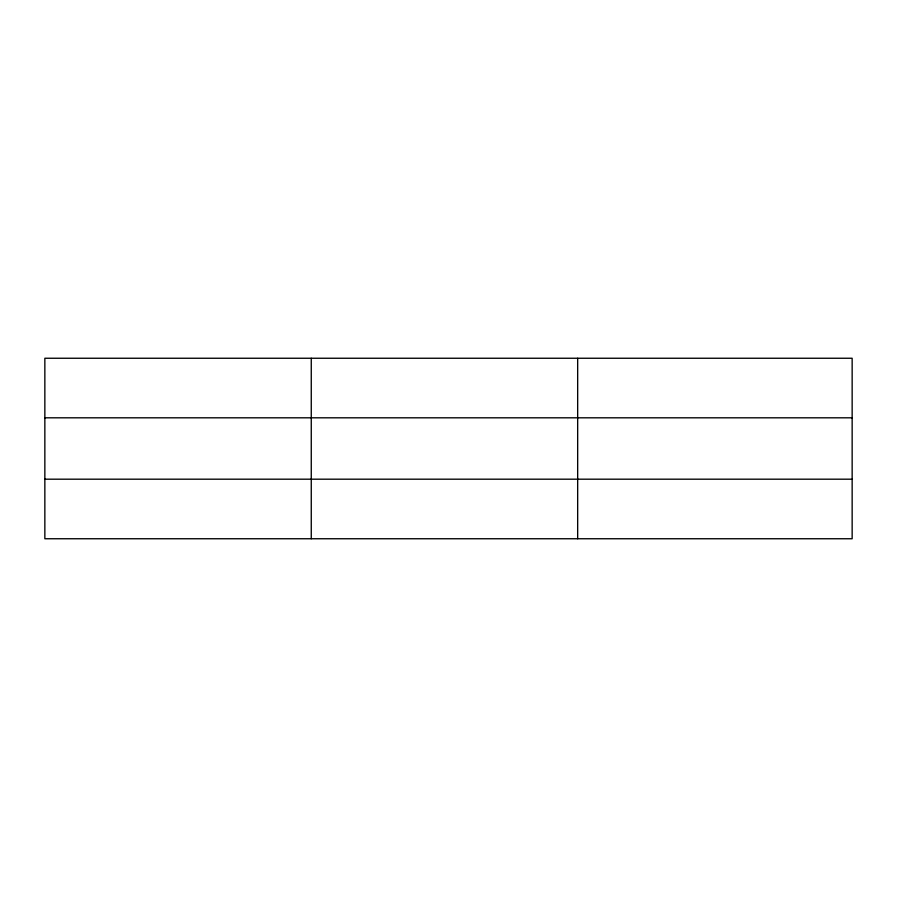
<?xml version="1.0" encoding="UTF-8"?>
<svg xmlns="http://www.w3.org/2000/svg" width="897" height="897" viewBox="0 0 897 897"><rect width="100%" height="100%" fill="white"/><g stroke="black" fill="none" stroke-linecap="round" stroke-linejoin="round"><path stroke-width="1.35" d="M311.259 358.251L311.259 538.749M577.668 358.251L577.668 538.749M852.15 479.189L852.15 538.749L44.85 538.749L44.85 358.251L852.15 358.251L852.15 479.189L44.85 479.189M44.85 417.811L852.15 417.811"/></g></svg>
